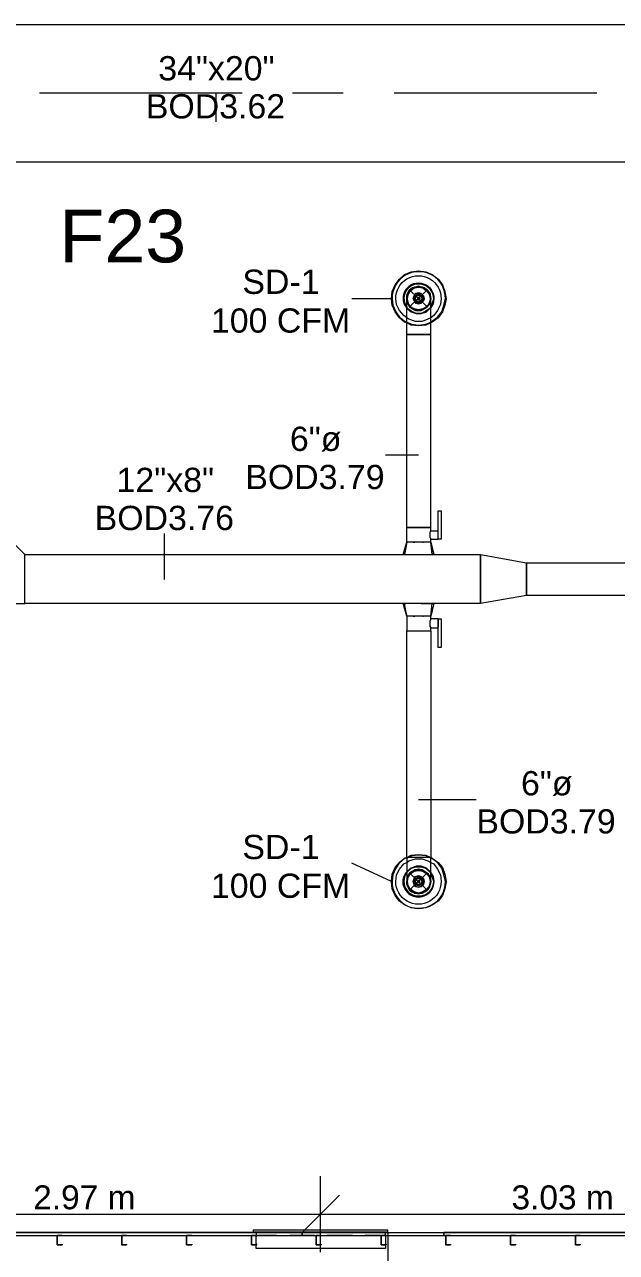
# Model space of a CAD drawing. Header units: metres. Extents: x -2 to 207, y -8 to 52.
# Drawn here: x 34.32 to 38.03, y 34.3 to 42 of the extents above; entities that cross this region are included whole.
import ezdxf

# ---------------------------------------------------------------- set-up
doc = ezdxf.new("R2010")
doc.units = ezdxf.units.M
doc.layers.add('HVAC - Ductos', color=5, linetype='Continuous', lineweight=0)
doc.layers.add('PDF_Text', color=7, linetype='Continuous', lineweight=0)
doc.layers.add('PDF_Geometry', color=7, linetype='Continuous', lineweight=0, true_color=0xaaaaaa)
doc.styles.add('PDF Arial-BoldMT-Identity-H', font='arial.ttf')
doc.styles.add('PDF Helvetica', font='')
doc.styles.get('PDF Helvetica').set_extended_font_data('Helvetica')

msp = doc.modelspace()

# ---------------------------------------------------------------- linework, layer by layer
at = {"layer": 'HVAC - Ductos', "lineweight": 0}
for points in [[(41.1796, 41.1363), (30.7655, 41.1363), (30.7655, 41.9977), (41.1796, 41.9977)], [(36.7262, 40.307), (36.74, 40.3299), (36.7629, 40.3482), (36.7904, 40.3528), (36.8179, 40.3482), (36.8408, 40.3299), (36.8591, 40.307), (36.8637, 40.2796), (36.8591, 40.2521), (36.8408, 40.2291), (36.8179, 40.2154), (36.7904, 40.2108), (36.7629, 40.2154), (36.74, 40.2291), (36.7262, 40.2521), (36.7216, 40.2796)], [(36.8545, 40.3208), (36.8454, 40.3345), (36.8271, 40.3482), (36.8087, 40.3528), (36.7904, 40.3574), (36.772, 40.3528), (36.7904, 40.3574), (36.8087, 40.3528), (36.8271, 40.3482), (36.8454, 40.3345)], [(36.7629, 40.2979), (36.7583, 40.2796), (36.7629, 40.2979), (36.772, 40.3116), (36.7904, 40.3162), (36.8087, 40.3116), (36.8225, 40.2979), (36.8271, 40.2796), (36.8225, 40.2979), (36.8087, 40.3116), (36.7904, 40.3162), (36.772, 40.3116)], [(36.8225, 40.2658), (36.8271, 40.2796), (36.8225, 40.2658), (36.8087, 40.2521), (36.7904, 40.2475), (36.772, 40.2521), (36.7629, 40.2658), (36.7583, 40.2796), (36.7629, 40.2658), (36.772, 40.2521), (36.7904, 40.2475), (36.8087, 40.2521)], [(36.772, 40.2979), (36.7674, 40.2796), (36.772, 40.2979), (36.7812, 40.307), (36.7996, 40.307), (36.8133, 40.2979), (36.8179, 40.2796), (36.8133, 40.2979), (36.7996, 40.307), (36.7812, 40.307)], [(36.8133, 40.2658), (36.8179, 40.2796), (36.8133, 40.2658), (36.7996, 40.2566), (36.7812, 40.2566), (36.772, 40.2658), (36.7674, 40.2796), (36.772, 40.2658), (36.7812, 40.2566), (36.7996, 40.2566)], [(36.7766, 40.2979), (36.7904, 40.3024), (36.8041, 40.2979), (36.8133, 40.2796), (36.8041, 40.2658), (36.7904, 40.2612), (36.7766, 40.2658), (36.772, 40.2796)], [(36.7904, 40.2842), (36.7858, 40.2796), (36.7858, 40.2887), (36.795, 40.2887), (36.7996, 40.2796), (36.795, 40.275), (36.7858, 40.275), (36.7858, 40.2796), (36.7904, 40.275), (36.795, 40.275), (36.795, 40.2796), (36.795, 40.2842)], [(36.8683, 40.2245), (36.882, 40.2475), (36.8866, 40.2796), (36.882, 40.2475)], [(36.8683, 40.2291), (36.8637, 40.22), (36.8362, 40.2017), (36.8087, 40.1879), (36.7766, 40.1879), (36.7446, 40.2017), (36.717, 40.22), (36.7446, 40.1971), (36.7766, 40.1879), (36.8087, 40.1879), (36.8408, 40.1971), (36.8637, 40.22), (36.8683, 40.2245), (36.8637, 40.22)], [(36.717, 40.22), (36.7446, 40.2017), (36.7766, 40.1879), (36.8087, 40.1879), (36.8362, 40.2017), (36.8637, 40.22), (36.8408, 40.1971), (36.8087, 40.1879), (36.7766, 40.1879), (36.7446, 40.1971), (36.717, 40.22), (36.717, 40.2245), (36.717, 40.22), (36.717, 40.2291)], [(34.3254, 38.369), (34.3254, 38.676), (34.1743, 38.8271), (34.1743, 38.369)], [(36.7674, 38.7538), (36.7629, 38.7538), (36.7583, 38.7538), (36.7629, 38.7538)], [(36.8225, 38.7538), (36.8179, 38.7538)], [(37.1798, 38.369), (34.3254, 38.369), (34.3254, 38.676), (37.1798, 38.676)], [(36.6942, 38.676), (36.6988, 38.676)], [(37.4685, 38.6256), (40.9552, 38.6256), (40.9552, 38.4193), (37.4685, 38.4193)], [(36.7583, 38.2911), (36.7629, 38.2911), (36.7674, 38.2911), (36.7629, 38.2911)], [(36.8179, 38.2911), (36.8225, 38.2911)], [(36.9324, 38.0941), (36.9141, 38.0941), (36.9141, 38.2728), (36.9324, 38.2728)], [(36.8683, 38.1994), (36.8683, 36.7791), (36.8774, 36.7745), (36.9141, 36.7471), (36.9416, 36.715), (36.9553, 36.6737), (36.9645, 36.6279), (36.9553, 36.5821), (36.9416, 36.5409), (36.9141, 36.5042), (36.8774, 36.4813), (36.8362, 36.463), (36.7904, 36.4584), (36.7446, 36.463), (36.7034, 36.4813), (36.6712, 36.5042), (36.6438, 36.5409), (36.6254, 36.5821), (36.6208, 36.6279), (36.6254, 36.6737), (36.6438, 36.715), (36.6712, 36.7471), (36.7034, 36.7745), (36.717, 36.7791), (36.717, 38.1994), (36.7262, 38.1994), (36.7354, 38.1994), (36.7537, 38.1994), (36.772, 38.1994), (36.7904, 38.1994), (36.8087, 38.1994), (36.8271, 38.1994), (36.8454, 38.1994), (36.8591, 38.1994), (36.8637, 38.1994)], [(36.717, 36.6829), (36.717, 36.6875), (36.7446, 36.7104), (36.7766, 36.7195), (36.8087, 36.7195), (36.8362, 36.7104), (36.8637, 36.6875), (36.8408, 36.7104), (36.8087, 36.7241), (36.7766, 36.7241), (36.7446, 36.7104), (36.717, 36.6875), (36.7125, 36.6829), (36.717, 36.6875)], [(36.8637, 36.6875), (36.8362, 36.7104), (36.8087, 36.7195), (36.7766, 36.7195), (36.7446, 36.7104), (36.717, 36.6875), (36.7446, 36.7104), (36.7766, 36.7241), (36.8087, 36.7241), (36.8408, 36.7104), (36.8637, 36.6875), (36.8683, 36.6829)], [(36.7262, 36.6554), (36.74, 36.6783), (36.7629, 36.6921), (36.7904, 36.6967), (36.8179, 36.6921), (36.8408, 36.6783), (36.8591, 36.6554), (36.8637, 36.6279), (36.8591, 36.6004), (36.8408, 36.5775), (36.8179, 36.5638), (36.7904, 36.5546), (36.7629, 36.5638), (36.74, 36.5775), (36.7262, 36.6004), (36.7216, 36.6279)], [(36.7629, 36.6463), (36.7583, 36.6279), (36.7629, 36.6463), (36.772, 36.66), (36.7904, 36.6646), (36.8087, 36.66), (36.8225, 36.6463), (36.8271, 36.6279), (36.8225, 36.6463), (36.8087, 36.6554), (36.7904, 36.66), (36.772, 36.6554)], [(36.8225, 36.6096), (36.8271, 36.6279), (36.8225, 36.6096), (36.8087, 36.5959), (36.7904, 36.5913), (36.772, 36.5959), (36.7629, 36.6096), (36.7583, 36.6279), (36.7629, 36.6096), (36.772, 36.5959), (36.7904, 36.5913), (36.8087, 36.5959)], [(36.772, 36.6417), (36.7674, 36.6279), (36.772, 36.6417), (36.7812, 36.6508), (36.7996, 36.6508), (36.8133, 36.6417), (36.8179, 36.6279), (36.8133, 36.6417), (36.7996, 36.6508), (36.7812, 36.6508)], [(36.8133, 36.6142), (36.8179, 36.6279), (36.8133, 36.6142), (36.7996, 36.605), (36.7812, 36.605), (36.772, 36.6142), (36.7674, 36.6279), (36.772, 36.6142), (36.7812, 36.605), (36.7996, 36.605)], [(36.7766, 36.6417), (36.7904, 36.6463), (36.8041, 36.6417), (36.8133, 36.6279), (36.8041, 36.6142), (36.7904, 36.6096), (36.7766, 36.6142), (36.772, 36.6279)], [(36.7904, 36.6325), (36.7858, 36.6279), (36.7858, 36.6325), (36.795, 36.6325), (36.7996, 36.6279), (36.795, 36.6233), (36.7858, 36.6233), (36.7858, 36.6279), (36.7904, 36.6233), (36.795, 36.6233), (36.795, 36.6279), (36.795, 36.6325)], [(36.8454, 36.6783), (36.8545, 36.6646), (36.8637, 36.6463), (36.8591, 36.6646), (36.8454, 36.6829), (36.8271, 36.6921)], [(36.8317, 36.5638), (36.8454, 36.573), (36.8591, 36.5913), (36.8637, 36.6096), (36.8683, 36.6279), (36.8683, 36.6325), (36.8683, 36.6279), (36.8637, 36.6096), (36.8591, 36.5913), (36.8454, 36.573)], [(36.8866, 36.6279), (36.882, 36.66), (36.8683, 36.6829), (36.882, 36.66)], [(36.772, 36.5546), (36.7904, 36.55), (36.8087, 36.5546), (36.8271, 36.5638), (36.8087, 36.5546), (36.7904, 36.55)], [(35.9015, 34.4104), (35.7824, 34.4104)], [(36.1398, 34.4104), (35.984, 34.4104)], [(36.3781, 34.4104), (36.2176, 34.4104)], [(36.5796, 34.4104), (36.4559, 34.4104)]]:
    msp.add_lwpolyline(points, close=True, dxfattribs=at)
for points in [[(35.5212, 41.567), (35.5212, 41.3884)], [(36.717, 40.1283), (36.7034, 40.1329), (36.6712, 40.1604), (36.6438, 40.1971), (36.6254, 40.2383), (36.6208, 40.2796), (36.6254, 40.3254), (36.6438, 40.3666), (36.6712, 40.4032), (36.7034, 40.4308), (36.7446, 40.449), (36.7904, 40.4536), (36.8362, 40.449), (36.8774, 40.4308), (36.9141, 40.4032), (36.9416, 40.3666), (36.9553, 40.3254), (36.9645, 40.2796), (36.9553, 40.2383), (36.9416, 40.1971), (36.9141, 40.1604), (36.8774, 40.1329), (36.8683, 40.1283)], [(36.772, 40.3528), (36.7904, 40.3528), (36.8087, 40.3528), (36.8271, 40.3437), (36.8454, 40.3345), (36.8545, 40.3162), (36.8637, 40.3024), (36.8637, 40.2796), (36.8637, 40.2612), (36.8545, 40.2429), (36.8454, 40.2291), (36.8271, 40.2154), (36.8087, 40.2108), (36.7904, 40.2062), (36.772, 40.2108), (36.7537, 40.2154), (36.74, 40.2291), (36.7262, 40.2429), (36.7216, 40.2612), (36.717, 40.2796), (36.7216, 40.3024), (36.7262, 40.3162), (36.74, 40.3345), (36.7537, 40.3437), (36.772, 40.3528), (36.7674, 40.3528)], [(36.7583, 40.3482), (36.7629, 40.3528), (36.7674, 40.3528), (36.7537, 40.3482), (36.7354, 40.3345), (36.7262, 40.3208), (36.717, 40.3024), (36.717, 40.2796), (36.717, 40.275), (36.717, 40.2796), (36.717, 40.3024), (36.7262, 40.3208), (36.7354, 40.3345), (36.7537, 40.3482), (36.7674, 40.3528)], [(36.8683, 38.7538), (36.8866, 38.676), (36.882, 38.676), (36.8866, 38.676), (36.8683, 38.7538), (36.8637, 38.7538), (36.8591, 38.7538), (36.8454, 38.7538), (36.8271, 38.7538), (36.8087, 38.7538), (36.7904, 38.7538), (36.772, 38.7538), (36.7537, 38.7538), (36.7354, 38.7538), (36.7262, 38.7538), (36.7216, 38.7538), (36.717, 38.7538), (36.717, 38.8455), (36.7262, 38.8455), (36.7354, 38.8455), (36.7537, 38.8455), (36.772, 38.8455), (36.7904, 38.8455), (36.8087, 38.8455), (36.8271, 38.8455), (36.8454, 38.8455), (36.8591, 38.8455), (36.8637, 38.8455), (36.8683, 38.8455), (36.8683, 40.055), (36.8683, 40.1055), (36.8683, 40.1559), (36.8683, 40.2017), (36.8683, 40.2383), (36.8683, 40.2658), (36.8683, 40.2796), (36.8683, 40.275), (36.8683, 40.2796), (36.8637, 40.3024), (36.8591, 40.3208), (36.8637, 40.3024), (36.8683, 40.2796)], [(36.7262, 40.3116), (36.74, 40.3345), (36.7583, 40.3482)], [(36.7674, 40.3482), (36.7904, 40.3528), (36.8179, 40.3482)], [(36.8179, 40.3528), (36.8225, 40.3528), (36.8225, 40.3482)], [(36.8225, 40.3482), (36.8454, 40.3345), (36.8591, 40.3116)], [(36.8591, 40.3208), (36.8545, 40.3208)], [(36.6208, 40.2796), (36.3735, 40.2796)], [(36.7216, 40.2475), (36.7216, 40.2521), (36.7216, 40.2566), (36.717, 40.2796), (36.7216, 40.307)], [(36.9141, 38.7768), (36.9141, 38.7813), (36.9141, 38.7859), (36.9141, 38.7905), (36.9141, 38.7996), (36.9141, 38.8042), (36.9141, 38.8134), (36.9141, 38.818), (36.9141, 38.8226), (36.8683, 38.8226), (36.8683, 38.8455), (36.8637, 38.8455), (36.8591, 38.8455), (36.8454, 38.8455), (36.8271, 38.8455), (36.8087, 38.8455), (36.7904, 38.8455), (36.772, 38.8455), (36.7537, 38.8455), (36.7354, 38.8455), (36.7262, 38.8455), (36.717, 38.8455), (36.717, 40.055), (36.7262, 40.055), (36.7354, 40.055), (36.7537, 40.055), (36.772, 40.055), (36.7904, 40.055), (36.8087, 40.055), (36.8271, 40.055), (36.8454, 40.055), (36.8591, 40.055), (36.8637, 40.055), (36.8683, 40.055), (36.8637, 40.055), (36.8591, 40.055), (36.8454, 40.055), (36.8271, 40.055), (36.8087, 40.055), (36.7904, 40.055), (36.772, 40.055), (36.7537, 40.055), (36.7354, 40.055), (36.7262, 40.055), (36.717, 40.055), (36.717, 40.0871), (36.717, 40.1375), (36.717, 40.1879), (36.717, 40.2245), (36.717, 40.2566), (36.717, 40.275), (36.717, 40.2796)], [(36.717, 40.275), (36.717, 40.2612), (36.7262, 40.2429), (36.7354, 40.2291), (36.7537, 40.2154), (36.772, 40.2062), (36.7904, 40.2062), (36.8087, 40.2062), (36.8271, 40.2154), (36.8454, 40.2291), (36.8591, 40.2429), (36.8637, 40.2612), (36.8683, 40.275)], [(36.7216, 40.307), (36.7216, 40.3116)], [(36.7583, 40.2154), (36.74, 40.2291), (36.7262, 40.2521)], [(36.8591, 40.2521), (36.8454, 40.2291), (36.8225, 40.2154)], [(36.8591, 40.3116), (36.8637, 40.3116), (36.8637, 40.307)], [(36.8591, 40.307), (36.8637, 40.2796), (36.8591, 40.2566)], [(36.8637, 40.2566), (36.8637, 40.2521), (36.8591, 40.2475)], [(36.8225, 40.2108), (36.8179, 40.2108), (36.7904, 40.2062), (36.7674, 40.2108), (36.7629, 40.2108), (36.7583, 40.2108)], [(36.8683, 40.1604), (36.8499, 40.1513), (36.8133, 40.1375), (36.772, 40.1375), (36.7308, 40.1513), (36.717, 40.1604)], [(36.717, 40.1329), (36.7492, 40.1192), (36.7904, 40.1146), (36.8362, 40.1192), (36.8683, 40.1329)], [(36.8683, 40.1283), (36.8362, 40.1146), (36.7904, 40.11), (36.7446, 40.1146), (36.717, 40.1283)], [(36.7904, 39.299), (36.5842, 39.299)], [(36.8087, 38.676), (36.8133, 38.676), (36.8271, 38.676), (36.8362, 38.676), (36.8408, 38.676), (36.8454, 38.676), (36.8637, 38.676), (36.8774, 38.676), (36.8683, 38.7538), (36.8683, 38.7722), (36.9141, 38.7722), (36.9141, 38.9509), (36.9324, 38.9509), (36.9324, 38.7722), (36.9141, 38.7722)], [(35.2005, 38.5202), (35.2005, 38.8088)], [(36.8683, 38.7722), (36.8683, 38.7768), (36.8637, 38.7813), (36.8637, 38.7859), (36.8637, 38.7951), (36.8637, 38.8042), (36.8637, 38.8134), (36.8637, 38.818), (36.8683, 38.8226)], [(36.6942, 38.676), (36.717, 38.7538), (36.6942, 38.676)], [(36.717, 38.7538), (36.7216, 38.7538), (36.717, 38.7538), (36.7034, 38.676), (36.7079, 38.676), (36.717, 38.676)], [(36.7216, 38.676), (36.7354, 38.676), (36.74, 38.676)], [(36.7446, 38.676), (36.7492, 38.676), (36.7583, 38.676), (36.7674, 38.676), (36.7766, 38.676), (36.7812, 38.676), (36.8041, 38.676)], [(37.1798, 38.676), (37.4685, 38.6256)], [(37.1798, 38.369), (37.1798, 38.676)], [(37.4685, 38.6256), (37.4685, 38.4193)], [(37.4685, 38.4193), (37.1798, 38.369)], [(36.717, 38.369), (36.7079, 38.369), (36.7034, 38.369), (36.6988, 38.369), (36.6942, 38.369), (36.6988, 38.369)], [(36.6942, 38.369), (36.717, 38.2911), (36.6942, 38.369)], [(36.717, 38.2911), (36.7216, 38.2911), (36.717, 38.2911), (36.7034, 38.369)], [(36.7079, 38.369), (36.7125, 38.369)], [(36.8087, 38.369), (36.8133, 38.369), (36.8271, 38.369), (36.8362, 38.369), (36.8408, 38.369), (36.8454, 38.369), (36.8637, 38.369), (36.8774, 38.369), (36.882, 38.369), (36.8866, 38.369), (36.8683, 38.2911), (36.8637, 38.2911), (36.8591, 38.2911), (36.8454, 38.2911), (36.8271, 38.2911), (36.8087, 38.2911), (36.7904, 38.2911), (36.772, 38.2911), (36.7537, 38.2911), (36.7354, 38.2911), (36.7262, 38.2911), (36.7216, 38.2911), (36.717, 38.2911), (36.717, 38.1994), (36.7262, 38.1994), (36.7354, 38.1994), (36.7537, 38.1994), (36.772, 38.1994), (36.7904, 38.1994), (36.8087, 38.1994), (36.8271, 38.1994), (36.8454, 38.1994), (36.8591, 38.1994), (36.8637, 38.1994), (36.8683, 38.1994), (36.8683, 38.2178), (36.9141, 38.2178)], [(36.74, 38.369), (36.7354, 38.369), (36.7216, 38.369)], [(36.8041, 38.369), (36.7812, 38.369), (36.7766, 38.369), (36.7492, 38.369), (36.7446, 38.369)], [(36.7674, 38.369), (36.7583, 38.369), (36.7492, 38.369)], [(36.9141, 38.2728), (36.8683, 38.2728), (36.8683, 38.2911), (36.8774, 38.369)], [(36.882, 38.369), (36.8866, 38.369), (36.8683, 38.2911)], [(36.8683, 38.2178), (36.8683, 38.2224), (36.8637, 38.227), (36.8637, 38.2315), (36.8637, 38.2407), (36.8637, 38.2498), (36.8637, 38.259), (36.8637, 38.2636), (36.8683, 38.2682), (36.8683, 38.2728)], [(36.9141, 38.2682), (36.9141, 38.2636), (36.9141, 38.259), (36.9141, 38.2498), (36.9141, 38.2453), (36.9141, 38.2407), (36.9141, 38.2315), (36.9141, 38.227), (36.9141, 38.2224)], [(36.7904, 37.1411), (37.1523, 37.1411)], [(36.717, 36.7791), (36.7446, 36.7929), (36.7904, 36.7975), (36.8362, 36.7929), (36.8683, 36.7791)], [(36.8683, 36.7745), (36.8362, 36.7883), (36.7904, 36.7929), (36.7492, 36.7883), (36.717, 36.7745)], [(36.6208, 36.6279), (36.3735, 36.7425)], [(36.8683, 36.7791), (36.8637, 36.7791), (36.8591, 36.7791), (36.8454, 36.7791), (36.8271, 36.7791), (36.8087, 36.7791), (36.7904, 36.7791), (36.772, 36.7791), (36.7537, 36.7791), (36.7354, 36.7791), (36.7262, 36.7791), (36.717, 36.7791), (36.717, 36.7379), (36.717, 36.6967), (36.717, 36.6646), (36.717, 36.6417), (36.717, 36.6279), (36.717, 36.6325), (36.717, 36.6279), (36.717, 36.6096), (36.7262, 36.5913), (36.7354, 36.573), (36.7492, 36.5638), (36.7354, 36.573), (36.7262, 36.5913), (36.717, 36.6096), (36.717, 36.6279)], [(36.8683, 36.6279), (36.8683, 36.6325), (36.8683, 36.6508), (36.8683, 36.6829), (36.8683, 36.7195), (36.8683, 36.7608), (36.8683, 36.7791), (36.8637, 36.7791), (36.8591, 36.7791), (36.8454, 36.7791), (36.8271, 36.7791), (36.8087, 36.7791), (36.7904, 36.7791), (36.772, 36.7791), (36.7537, 36.7791), (36.7354, 36.7791), (36.7262, 36.7791), (36.717, 36.7791)], [(36.717, 36.7471), (36.7308, 36.7562), (36.772, 36.7699), (36.8133, 36.7699), (36.8499, 36.7562), (36.8683, 36.7471)], [(36.7583, 36.6967), (36.7629, 36.6967), (36.7674, 36.6967), (36.7904, 36.7013), (36.8087, 36.6967), (36.8271, 36.6921), (36.8087, 36.7013), (36.7904, 36.7059), (36.772, 36.7013), (36.7537, 36.6921), (36.7354, 36.6829), (36.7262, 36.6646), (36.717, 36.6463), (36.717, 36.6325)], [(36.7492, 36.5638), (36.7537, 36.5638), (36.74, 36.5775), (36.7262, 36.5913), (36.7216, 36.6096), (36.717, 36.6279), (36.7216, 36.6463), (36.7262, 36.6646), (36.74, 36.6783), (36.7537, 36.6921), (36.772, 36.6967), (36.7904, 36.7013), (36.8179, 36.6967), (36.8225, 36.6967)], [(36.7216, 36.605), (36.717, 36.6279), (36.7216, 36.6508)], [(36.7216, 36.6554), (36.7216, 36.66)], [(36.7262, 36.66), (36.74, 36.6783), (36.7583, 36.6921)], [(36.8225, 36.6921), (36.8454, 36.6783), (36.8591, 36.66), (36.8637, 36.6554)], [(36.8683, 36.6325), (36.8637, 36.6463), (36.8637, 36.6279), (36.8637, 36.6096), (36.8545, 36.5913), (36.8454, 36.5775), (36.8271, 36.5638)], [(36.8591, 36.6508), (36.8637, 36.6279), (36.8591, 36.605)], [(36.8683, 36.6829), (36.8637, 36.6875), (36.8683, 36.6829)], [(36.7216, 36.5959), (36.7216, 36.6004)], [(36.7583, 36.5592), (36.74, 36.5775), (36.7262, 36.5959)], [(36.7537, 36.5638), (36.772, 36.5546), (36.7674, 36.5546), (36.772, 36.5546), (36.7904, 36.5546), (36.8087, 36.5546), (36.8271, 36.5638), (36.8317, 36.5638)], [(36.7674, 36.5546), (36.7537, 36.5638), (36.7674, 36.5546), (36.7629, 36.5592), (36.7583, 36.5592)], [(36.8179, 36.5592), (36.7904, 36.5546), (36.7674, 36.5592)], [(36.8225, 36.5592), (36.8179, 36.5546)], [(36.8591, 36.5959), (36.8454, 36.5775), (36.8225, 36.5638)], [(36.8637, 36.6004), (36.8591, 36.5959)], [(36.1764, 34.305), (36.1764, 34.5433), (36.1764, 34.7815)], [(36.2956, 34.6624), (36.1764, 34.5433), (36.0573, 34.4241)], [(7.582, 34.5433), (12.4616, 34.5433), (15.6321, 34.5433), (18.6652, 34.5433), (21.625, 34.5433), (30.7334, 34.5433), (33.2075, 34.5433), (36.1764, 34.5433), (39.2049, 34.5433), (41.6104, 34.5433), (49.2113, 34.5433), (51.5801, 34.5433), (54.5399, 34.5433), (58.1961, 34.5433)], [(35.7595, 34.4333), (35.7732, 34.4333), (35.7732, 34.4104), (36.5842, 34.4104), (36.5842, 34.3279), (35.7732, 34.3279), (35.7732, 34.4104), (36.5842, 34.4104), (36.5842, 34.4333), (36.5979, 34.4333), (36.5979, 34.4425), (35.7549, 34.4425), (35.7549, 34.4333), (36.5979, 34.4333)], [(36.575, 34.4425), (35.7824, 34.4425)], [(36.5979, 34.4241), (36.5979, 33.8056)]]:
    msp.add_lwpolyline(points, dxfattribs=at)
for points in [[(36.8683, 40.1329), (36.8728, 40.1375), (36.9095, 40.165), (36.937, 40.1971), (36.9507, 40.2383), (36.9599, 40.2796, 1.013419), (36.6254, 40.2796), (36.63, 40.2383), (36.6484, 40.1971), (36.6712, 40.165), (36.7079, 40.1375), (36.717, 40.1329)], [(36.717, 40.1604), (36.6988, 40.1741), (36.6712, 40.2062), (36.653, 40.2429), (36.6484, 40.2796, -1.012851), (36.9324, 40.2796), (36.9279, 40.2429), (36.9095, 40.2062), (36.8866, 40.1741), (36.8683, 40.1604)], [(36.717, 36.7745), (36.7079, 36.7745), (36.6712, 36.7471), (36.6484, 36.7104), (36.63, 36.6692), (36.6254, 36.6279, 1.013813), (36.9599, 36.6279), (36.9507, 36.6692), (36.937, 36.7104), (36.9095, 36.7471), (36.8728, 36.7745), (36.8683, 36.7745)], [(36.8683, 36.7471), (36.8866, 36.7379), (36.9095, 36.7059), (36.9279, 36.6692), (36.9324, 36.6279, -1.008653), (36.6484, 36.6279), (36.653, 36.6692), (36.6712, 36.7059), (36.6988, 36.7379), (36.717, 36.7471)]]:
    msp.add_lwpolyline(points, format="xyb", dxfattribs=at)
for points in [[(36.8866, 40.2796, 1.387416), (36.717, 40.2291), (36.7034, 40.2475), (36.6988, 40.2796, -1.360712), (36.8683, 40.2291), (36.8774, 40.2475), (36.8866, 40.2796, 1.010288), (36.6942, 40.2796), (36.6988, 40.2475), (36.717, 40.2245, -1.442462)], [(36.7125, 36.6829), (36.6988, 36.66), (36.6942, 36.6279, 1.018357), (36.8866, 36.6279), (36.8774, 36.66), (36.8683, 36.6829, -1.368411), (36.6988, 36.6279), (36.7034, 36.66), (36.717, 36.6829, 1.368411), (36.8866, 36.6279, -1.38164)]]:
    msp.add_lwpolyline(points, format="xyb", close=True, dxfattribs=at)
at = {"layer": 'PDF_Geometry', "lineweight": 0}
for points in [[(35.6862, 41.567), (34.417, 41.567)], [(36.3185, 41.567), (36.0024, 41.567)], [(37.9083, 41.567), (36.6392, 41.567)], [(33.0655, 34.4287), (33.9543, 34.4287), (36.0619, 34.4287), (36.0619, 34.4104), (36.9507, 34.4104), (36.9507, 34.4287)], [(35.7732, 34.4104), (36.0619, 34.4104), (36.0619, 34.4287), (33.9543, 34.4287), (33.9543, 34.4104), (34.1238, 34.4104)], [(34.1513, 34.4104), (34.527, 34.4104)], [(34.5591, 34.4104), (34.9348, 34.4104)], [(34.9623, 34.4104), (35.338, 34.4104)], [(35.3701, 34.4104), (35.7457, 34.4104)], [(36.0619, 34.4287), (36.9507, 34.4287), (39.0629, 34.4287), (39.0629, 34.4104), (39.9518, 34.4104), (39.9518, 34.4287)], [(36.181, 34.4104), (36.181, 34.4058), (36.181, 34.4104), (36.1535, 34.4104), (36.149, 34.4104)], [(36.5888, 34.4104), (36.5888, 34.4058), (36.5888, 34.4104), (36.5568, 34.4104)], [(39.0217, 34.4104), (39.0629, 34.4104), (39.0629, 34.4287), (36.9507, 34.4287), (36.9507, 34.4104), (36.9645, 34.4104)], [(36.9919, 34.4104), (37.3677, 34.4104)], [(37.3997, 34.4104), (37.7754, 34.4104)], [(37.803, 34.4104), (38.1832, 34.4104)]]:
    msp.add_lwpolyline(points, dxfattribs=at)
at = {"layer": 'PDF_Geometry', "color": 8, "lineweight": 0, "true_color": 0x808080}
for points in [[(36.8545, 40.3254), (36.8133, 40.3528), (36.7674, 40.3528), (36.7308, 40.3254), (36.717, 40.2796), (36.7308, 40.2383), (36.7674, 40.2108), (36.8133, 40.2108), (36.8545, 40.2383), (36.8683, 40.2796)], [(36.8545, 36.6737), (36.8133, 36.7013), (36.7674, 36.7013), (36.7308, 36.6737), (36.717, 36.6279), (36.7308, 36.5821), (36.7674, 36.5546), (36.8133, 36.5546), (36.8545, 36.5821), (36.8683, 36.6279)]]:
    msp.add_lwpolyline(points, close=True, dxfattribs=at)
for points in [[(36.7354, 40.3345), (36.8454, 40.2291)], [(36.8454, 40.3345), (36.7354, 40.2291)], [(36.7354, 36.6829), (36.8454, 36.573)], [(36.8454, 36.6829), (36.7354, 36.573)]]:
    msp.add_lwpolyline(points, dxfattribs=at)
at = {"layer": 'PDF_Geometry', "lineweight": 0}
for points in [[(34.5591, 34.4104), (34.527, 34.4104), (34.527, 34.3508), (34.5591, 34.3508), (34.5591, 34.3554), (34.5591, 34.3508), (34.527, 34.3508), (34.527, 34.4104), (34.5591, 34.4104), (34.5591, 34.4058)], [(34.9623, 34.4104), (34.9348, 34.4104), (34.9302, 34.4104), (34.9302, 34.3508), (34.9348, 34.3508), (34.9623, 34.3508), (34.9623, 34.3554), (34.9623, 34.3508), (34.9348, 34.3508), (34.9348, 34.4104), (34.9623, 34.4104), (34.9623, 34.4058)], [(35.3701, 34.4104), (35.338, 34.4104), (35.338, 34.3508), (35.3701, 34.3508), (35.3701, 34.3554), (35.3701, 34.3508), (35.338, 34.3508), (35.338, 34.4104), (35.3701, 34.4104), (35.3701, 34.4058)], [(35.7778, 34.4104), (35.7457, 34.4104), (35.7457, 34.3508), (35.7778, 34.3508), (35.7778, 34.3554), (35.7732, 34.3554), (35.7732, 34.3508), (35.7457, 34.3508), (35.7457, 34.4104), (35.7732, 34.4104), (35.7732, 34.4058), (35.7778, 34.4058)], [(36.149, 34.3508), (36.1535, 34.3508), (36.181, 34.3508), (36.181, 34.3554), (36.181, 34.3508), (36.1535, 34.3508), (36.149, 34.3508), (36.149, 34.4104)], [(36.5568, 34.3508), (36.5888, 34.3508), (36.5888, 34.3554), (36.5888, 34.3508), (36.5568, 34.3508), (36.5568, 34.4104)], [(36.9919, 34.4104), (36.9645, 34.4104), (36.9599, 34.4104), (36.9599, 34.3508), (36.9645, 34.3508), (36.9919, 34.3508), (36.9919, 34.3554), (36.9919, 34.3508), (36.9645, 34.3508), (36.9645, 34.4104), (36.9919, 34.4104), (36.9919, 34.4058)], [(37.3997, 34.4104), (37.3677, 34.4104), (37.3677, 34.3508), (37.3997, 34.3508), (37.3997, 34.3554), (37.3997, 34.3508), (37.3677, 34.3508), (37.3677, 34.4104), (37.3997, 34.4104), (37.3997, 34.4058)], [(37.803, 34.4104), (37.7754, 34.4104), (37.7754, 34.3508), (37.803, 34.3508), (37.803, 34.3554), (37.803, 34.3508), (37.7754, 34.3508), (37.7754, 34.4104), (37.803, 34.4104), (37.803, 34.4058)]]:
    msp.add_lwpolyline(points, close=True, dxfattribs=at)
at = {"layer": 'PDF_Geometry', "color": 254, "lineweight": 0, "true_color": 0xd2d2d2}
msp.add_lwpolyline([(35.7732, 34.4058), (35.7778, 34.4058)], dxfattribs=at)

# ---------------------------------------------------------------- texts
at = {"layer": 'PDF_Text', "lineweight": 0, "attachment_point": 4, "style": 'PDF Helvetica'}
for s, insert, char_height in [('34"x20"', (35.1606, 41.7227), 0.1519), ('BOD3.62', (35.0827, 41.4844), 0.1519), ('SD-1', (35.6875, 40.3848), 0.1519), ('100 CFM', (35.4905, 40.1419), 0.1519), ('6"ø', (35.9853, 39.3997), 0.1519), ('12"x8"', (34.8994, 39.1431), 0.1519), ('BOD3.79', (35.7058, 39.1614), 0.1519), ('BOD3.76', (34.762, 38.9048), 0.1519), ('6"ø', (37.4332, 37.2416), 0.1519), ('BOD3.79', (37.1537, 37.0034), 0.1519), ('SD-1', (35.6875, 36.843), 0.1519), ('100 CFM', (35.4905, 36.6002), 0.1519), ('2.97 m', (34.3771, 34.6476), 0.15002), ('3.03 m', (37.3736, 34.6476), 0.15002)]:
    msp.add_mtext(s, dxfattribs=dict(at, insert=insert, char_height=char_height))
at = {"layer": 'PDF_Text', "color": 232, "lineweight": 60, "true_color": 0xe91e64, "insert": (34.5413, 40.6701), "char_height": 0.32989, "attachment_point": 4, "style": 'PDF Arial-BoldMT-Identity-H'}
msp.add_mtext('F23', dxfattribs=at)

doc.saveas('drawing.dxf')
